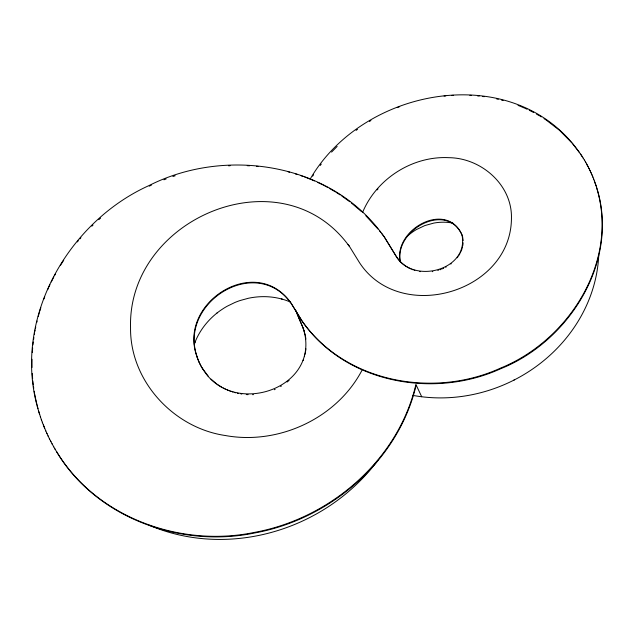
<?xml version="1.0" encoding="UTF-8"?>
<svg xmlns="http://www.w3.org/2000/svg" width="634" height="634" viewBox="0 0 634 634"><rect width="100%" height="100%" fill="white"/><g stroke="black" fill="none" stroke-linecap="round" stroke-linejoin="round"><path stroke-width="0.95" d="M32.017 359.248L32.009 367.506M463.129 242.838L462.82 245.548M32.302 352.48L32.651 347.971M32.944 344.959L33.285 341.956M305.945 348.74L305.636 351.141M33.57 339.697L33.879 337.447M34.355 334.451L34.608 332.953M34.87 331.455L35.155 329.957M305.35 352.734L305.009 354.319M35.441 328.467L35.75 326.978M36.732 322.508L37.089 321.018M462.543 246.911L462.186 248.266M415.904 384.481C398.081 460.458 330.037 518.644 254.337 532.425C180.294 547.736 96.154 517.566 56.481 451.432M38.222 316.572L39.046 313.624M304.391 356.68L304.613 355.896M39.26 312.887L39.696 311.421M39.91 310.684L40.83 307.752M461.901 249.162L461.584 250.058M303.084 360.556L303.369 359.787M194.622 343.263L195.232 341.71M43.881 299.026L44.721 296.87M362.497 212.628C376.327 178.891 412.457 155.734 448.92 157.684C481.238 157.969 512.327 184.914 511.448 218.342C511.012 292.543 400.212 324.648 359.589 262.801L348.811 245.358M461.037 251.397L461.227 250.953M47.677 289.722L48.62 287.59M48.945 286.885L49.928 284.777M460.419 252.712L460.633 252.277M51.275 281.971L52.321 279.887M52.67 279.19L53.747 277.113M54.484 275.742L55.602 273.682M361.935 370.375C336.622 418.511 278.358 445.282 225.213 435.503C173.383 427.871 129.922 380.812 130.549 327.723C127.386 217.755 282.257 152.976 349.508 246.594M459.721 254.02L459.967 253.584M60.325 265.575L63.693 260.281M458.953 255.296L459.222 254.876M310.494 178.534C364.899 85.336 518.731 58.859 582.202 156.614M312.633 176.165L313.592 174.715M457.811 256.96L458.113 256.548M457.201 257.776L457.51 257.372M320.202 165.482L321.272 164.095M77.324 241.926L78.339 240.714M79.884 238.907L80.922 237.71M377.135 189.923L378.007 188.924M331.582 152.097L337.153 146.422M91.851 226.187L93 225.086M98.833 219.665L100.632 218.088M289.104 380.36L287.107 382.033M216.376 313.537L217.153 312.919M450.798 264.037L451.226 263.704M356.094 130.382L357.528 129.328M369.4 121.466L370.922 120.539M280.632 386.51L281.385 386.051M445.694 267.286L446.185 267.017M514.301 379.924L513.77 380.194M149.259 186.134L151.431 185.12M443.182 268.515L443.689 268.285M274.332 389.736L275.14 389.371M441.621 269.173L442.144 268.959M397.225 107.614L399.705 106.647M163.913 179.802L166.148 178.947M440.028 269.767L440.567 269.577M172.9 176.529L175.166 175.784M437.864 270.456L438.411 270.29M432.277 271.661L432.84 271.574M444.046 96.067L445.773 95.892M451.82 95.433L453.548 95.33M228.573 165.799L230.134 165.728M252.586 394.673L253.489 394.633M248.084 394.657L246.285 394.554M247.244 165.688L249.566 165.799M469.873 95.338L471.577 95.425M256.508 166.29L258.038 166.441M477.521 95.9L479.209 96.067M482.577 96.471L484.249 96.685M240.92 393.928L241.808 394.063M419.763 271.542L420.326 271.629M237.385 393.231L238.265 393.429M496.652 98.936L498.284 99.308M288.113 171.806L289.579 172.194M281.282 298.899L282.582 299.256M501.526 100.101L503.134 100.529M234.778 392.573L235.642 392.803M414.311 270.219L414.842 270.385M295.389 173.882L297.544 174.564M232.202 391.796L233.05 392.066M301.118 175.753L303.25 176.506M230.507 391.21L231.355 391.503M413.257 269.862L412.219 269.474M304.661 177.021L306.769 177.813M228.834 390.568L229.667 390.893M307.466 178.083L311.635 179.763M518.041 105.395L520.332 106.298M521.085 106.607L524.841 108.216M227.186 389.878L228.002 390.235M312.324 180.048L314.385 180.936M410.689 268.832L411.197 269.054M525.578 108.557L527.06 109.23M317.785 182.465L319.805 183.416M410.19 268.61L409.207 268.134M224.753 388.753L225.561 389.141M320.479 183.741L322.476 184.724M529.263 110.276L533.59 112.487M323.142 185.057L324.901 185.96M223.168 387.937L223.961 388.349M408.716 267.881L406.822 266.819M325.781 186.412L327.516 187.355M329.252 188.298L335.204 191.777M536.427 114.033L539.217 115.642M221.607 387.073L219.332 385.686M539.906 116.054L541.278 116.894M336.044 192.284L340.181 194.931M405.911 266.248L406.362 266.534M543.988 118.606L545.993 119.929M218.587 385.203L217.121 384.196M341.813 196.017L349.738 201.723M405.015 265.646L405.459 265.947M546.651 120.381L559.204 130.097M404.151 265.02L404.579 265.337M216.408 383.681L210.995 379.124M403.723 264.695L401.694 262.991M351.284 202.92L361.642 211.74M559.79 130.62L571.916 142.912M401.306 262.635L399.84 261.145M396.63 256.897C414.081 284.912 469.786 269.593 461.869 234.461C446.035 200.296 393.936 229.571 400.086 261.319M365.826 215.766L377.919 228.977M208.531 376.604L202.412 368.354M399.491 260.764L397.209 257.959L384.489 237.235M379.647 231.022L380.693 232.266M572.431 143.498L579.587 152.746M381.517 233.249L383.618 235.999M348.026 244.47L348.716 245.382M302.822 322.183C346.552 382.944 434.219 398.414 500.448 368.148C568.896 340.442 619.331 261.39 596.594 187.648M580.649 154.11L583.446 158.587M202.88 369.099C232.171 417.798 319.718 389.324 304.011 330.805M384.133 236.799C332.945 163.279 226.552 146.264 148.99 185.58C65.167 223.366 9.993 324.41 39.665 414.367M290.531 302.45C254.908 254.551 178.772 302.965 196.873 356.173M383.871 236.236L396.456 256.754M290.958 303.131C256.049 252.617 176.743 302.981 197.134 357.005M302.608 322.001L290.689 302.569M291.26 303.48L301.752 320.495C344.413 383.166 433.854 399.325 500.717 368.711C571.583 340.347 622.85 255.985 594.383 181.015M201.953 367.609L202.674 368.917M583.185 158.024L584.659 160.576M54.952 448.888C93.697 517.067 179.43 548.592 254.599 532.988C330.298 519.198 398.342 461.013 416.173 385.044L421.713 396.757M201.501 366.848L202.214 368.172M584.397 160.014L585.832 162.589M53.478 446.328L55.221 449.451M201.77 367.411L200.645 365.319M585.57 162.027L588.067 166.671M52.043 443.737L53.747 446.891M201.335 366.65L199.837 363.757M586.704 164.055L589.129 168.747M50.657 441.129L52.313 444.299M49.317 438.49L50.926 441.692M200.502 365.105L199.456 362.973M588.859 168.184L590.143 170.839M48.026 435.827L49.587 439.053M199.084 362.173L199.726 363.536M589.882 170.277L591.126 172.955M46.773 433.149L48.287 436.39M199.353 362.735L198.387 360.564M45.577 430.446L47.043 433.711M590.856 172.393L592.069 175.079M298.86 318.094L302.537 326.621M302.133 325.646L298.075 316.223M198.997 361.935L197.737 358.931M45.846 431.009L43.326 424.97M591.799 174.516L592.964 177.227M297.251 314.234L298.345 316.786M302.275 326.058L302.901 327.509M296.411 312.142L297.52 314.797M44.697 428.283L42.272 422.212M592.703 176.664L593.828 179.39M302.632 326.946L303.218 328.325M295.563 309.971L296.672 312.705M198.323 360.318L197.436 358.107M302.957 327.762L304.043 330.607M593.559 178.836L596.166 185.984M41.265 419.423L42.533 422.767M303.25 328.539L305.271 335.22M197.142 357.283L197.705 358.67M40.307 416.625L41.535 419.985M196.873 356.451L197.412 357.845M40.576 417.188L38.547 410.967M462.503 236.276C448.373 200.487 394.403 229.239 400.292 261.359M37.248 405.808L38 408.676M37.01 404.849L35.274 397.122M462.606 236.696L463.145 240.611M34.719 394.205L35.132 396.393M305.429 336.004L305.905 339.15M34.212 391.273L34.593 393.468M33.451 386.114L33.761 388.333M400.355 261.882L400.426 262.405M33.269 384.64L32.849 380.931M32.635 378.704L32.255 373.489M406.751 236.775A48.929 44.087 -25.4 0 1 416.316 229.611L424.82 225.569L433.878 223.065A48.929 44.087 -25.4 0 1 452.906 223.128M194.313 344.096A68.844 62.037 -25.4 0 1 220.291 310.573L223.889 308.179A68.844 62.037 -25.4 0 1 227.36 306.135L234.881 302.489A68.844 62.037 -25.4 0 1 240.191 300.5L248.393 298.265A68.844 62.037 -25.4 0 1 290.427 302.046M598.75 254.923A149.188 134.432 -25.4 0 1 412.75 395.37M377.832 460.355A181.657 163.691 -25.4 0 1 316.041 514.158L310.597 517.082A181.657 163.691 -25.4 0 1 176.727 534.351L173.344 533.495A181.657 163.691 -25.4 0 1 149.307 525.245"/></g></svg>
